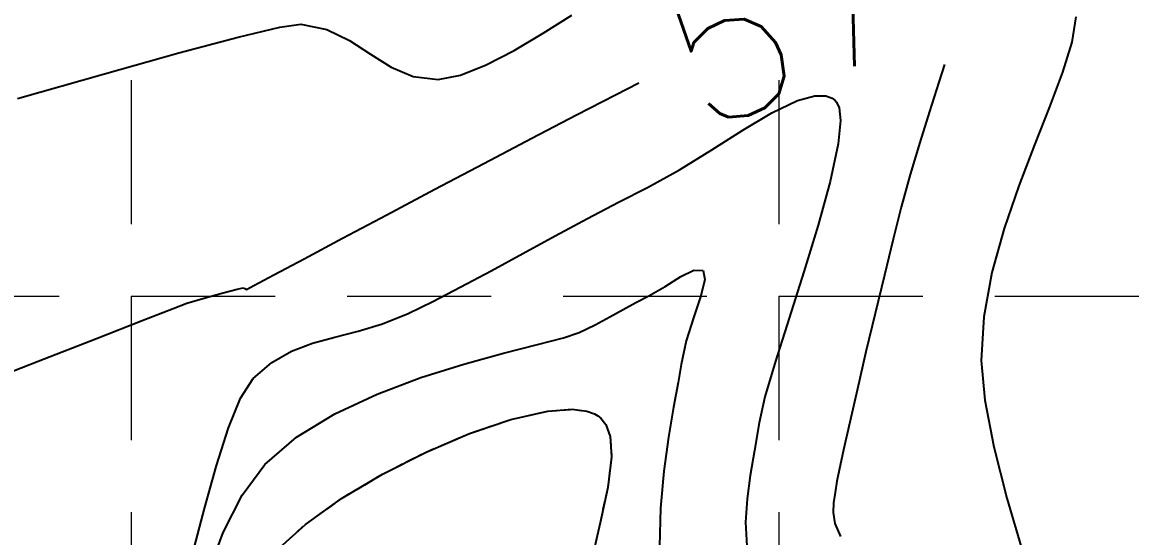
# Model space of a CAD drawing. Header units: inches. Extents: x 2547543 to 2548696, y 7125653 to 7126375.
# Drawn here: x 2548440.57 to 2548471.99, y 7125899.71 to 7125913.98 of the extents above; entities that cross this region are included whole.
import ezdxf

# ---------------------------------------------------------------- set-up
doc = ezdxf.new("R2010")
doc.units = ezdxf.units.IN
doc.header["$MEASUREMENT"] = 0
doc.linetypes.add('DASHED2', pattern=[0.375, 0.25, -0.125])
doc.linetypes.add('HIDDEN', pattern=[0.375, 0.25, -0.125])
for name, color, linetype in [('CONT-MJR', 6, 'Continuous'), ('CONT-MNR', 14, 'Continuous'), ('GRID', 254, 'HIDDEN'), ('V-100YR-LINE', 2, 'DASHED2')]:
    doc.layers.add(name, color=color, linetype=linetype)
doc.styles.add('L80', font='simplex', dxfattribs={"height": 3.2})

msp = doc.modelspace()

# ---------------------------------------------------------------- linework, layer by layer
at = {"layer": 'CONT-MJR', "color": 35, "extrusion": (0.9558671052421851, -0.2937993824294489, 0), "elevation": 342406.2054880741}
msp.add_lwpolyline([(7560163.444361929, 570.0000000000009), (7560162.930839159, 570.0000000000009)], dxfattribs=at)
at = {"layer": 'CONT-MJR', "color": 35, "extrusion": (0.4507749027692566, -0.8926376571898407, 0), "elevation": -5212076.895875006}
msp.add_lwpolyline([(5487030.996327679, 570.0000000000009), (5487031.730319185, 570.0000000000009)], dxfattribs=at)
at = {"layer": 'CONT-MJR', "color": 35, "extrusion": (0.9527185894565, -0.3038540592192526, 0), "elevation": 262733.5747159449}
msp.add_lwpolyline([(7563350.885626574, 570), (7563350.027740294, 570)], dxfattribs=at)
at = {"layer": 'CONT-MJR', "color": 35, "elevation": 570}
for points in [[(2548455.953836834, 7125911.414332681), (2548457.037526031, 7125911.973288664)], [(2548465.49607953, 7125910.646435018), (2548465.22856917, 7125909.756020073)], [(2548452.017048633, 7125909.345932517), (2548453.379890269, 7125910.065986574)], [(2548450.688571916, 7125908.641515169), (2548452.017048633, 7125909.345932517)], [(2548464.758481218, 7125907.962774296), (2548464.51289373, 7125906.961610125)], [(2548447.54640995, 7125906.968763712), (2548448.389544708, 7125907.418262733)], [(2548446.992471577, 7125906.673573532), (2548447.54640995, 7125906.968763712)], [(2548445.635078443, 7125906.327654373), (2548446.139391858, 7125906.465773441)], [(2548446.139391858, 7125906.465773441), (2548446.530498235, 7125906.56765937)], [(2548446.530498235, 7125906.56765937), (2548446.69292953, 7125906.607079761)], [(2548446.69292953, 7125906.607079761), (2548446.742384893, 7125906.586709565)], [(2548446.742384893, 7125906.586709565), (2548446.791437457, 7125906.567360229)], [(2548444.749099669, 7125906.035471887), (2548445.133026037, 7125906.179534565)], [(2548440.996400734, 7125904.568442457), (2548442.614985464, 7125905.20093741)], [(2548464.002195086, 7125904.828314561), (2548463.762043965, 7125903.803680804)], [(2548463.37453821, 7125902.107185423), (2548463.252143611, 7125901.542821434)], [(2548463.141875145, 7125900.920644127), (2548463.099445188, 7125900.640065389)], [(2548463.089478849, 7125900.364379896), (2548463.134783628, 7125900.060325423)]]:
    msp.add_lwpolyline(points, dxfattribs=at)
at = {"layer": 'CONT-MJR', "color": 35, "extrusion": (0.4626408215142369, -0.8865458083306423, 0), "elevation": -5138427.138836196}
msp.add_lwpolyline([(5556059.055161782, 570), (5556060.454353863, 570)], dxfattribs=at)
at = {"layer": 'CONT-MJR', "color": 35, "extrusion": (0.9535349499704393, -0.3012824242880289, 0), "elevation": 283139.2844877681}
msp.add_lwpolyline([(7562613.616930449, 570), (7562612.714615469, 570)], dxfattribs=at)
at = {"layer": 'CONT-MJR', "color": 35, "extrusion": (-0.4653208372536846, 0.8851420893944261, 0), "elevation": 5121594.464211608}
msp.add_lwpolyline([(-5571577.787499692, 570.0000000000009), (-5571579.294035993, 570.0000000000009)], dxfattribs=at)
at = {"layer": 'CONT-MJR', "color": 35, "extrusion": (0.9647165810169007, -0.2632905587199465, 0), "elevation": 582361.9010952623}
msp.add_lwpolyline([(7545470.130370995, 570), (7545469.189781341, 570)], dxfattribs=at)
at = {"layer": 'CONT-MJR', "color": 35, "extrusion": (0.4694129471345734, -0.8829787568579633, 0), "elevation": -5095750.205418807}
msp.add_lwpolyline([(5595220.203864953, 570), (5595221.597334411, 570)], dxfattribs=at)
at = {"layer": 'CONT-MJR', "color": 35, "extrusion": (0.9698898343635869, -0.2435440600757365, 0), "elevation": 736257.5055047155}
msp.add_lwpolyline([(7532010.061290065, 570.0000000000005), (7532009.147945774, 570.0000000000005)], dxfattribs=at)
at = {"layer": 'CONT-MJR', "color": 35, "extrusion": (0.4700784957700813, -0.882624613193252, 0), "elevation": -5091530.493190209}
msp.add_lwpolyline([(5599059.114238674, 570.0000000000009), (5599060.324972277, 570.0000000000009)], dxfattribs=at)
at = {"layer": 'CONT-MJR', "color": 35, "extrusion": (0.9721379195371173, -0.2344096102937024, 0), "elevation": 807077.9157184733}
msp.add_lwpolyline([(7524748.941789476, 570.0000000000009), (7524747.848594609, 570.0000000000009)], dxfattribs=at)
at = {"layer": 'CONT-MJR', "color": 35, "extrusion": (0.467143721639891, -0.8841813973005946, 0), "elevation": -5110103.107208717}
msp.add_lwpolyline([(5582111.758934185, 570), (5582111.986301691, 570)], dxfattribs=at)
at = {"layer": 'CONT-MJR', "color": 35, "extrusion": (0.2829703638943445, -0.9591286530791907, 0), "elevation": -6113526.349288525}
msp.add_lwpolyline([(4460707.012585337, 570.0000000000009), (4460707.536031701, 570.0000000000009)], dxfattribs=at)
at = {"layer": 'CONT-MJR', "color": 35, "extrusion": (0.3633099573504721, -0.9316683288005438, 0), "elevation": -5713105.614152366}
msp.add_lwpolyline([(4963216.953815056, 570), (4963217.878264973, 570)], dxfattribs=at)
at = {"layer": 'CONT-MJR', "color": 35, "extrusion": (0.9728986569628216, -0.2312319253043099, 0), "elevation": 831660.5120672432}
msp.add_lwpolyline([(7522070.575289608, 570), (7522069.474908419, 570)], dxfattribs=at)
at = {"layer": 'CONT-MJR', "color": 35, "extrusion": (0.3647845972179734, -0.9310919383350502, 0), "elevation": -5705240.273092039}
msp.add_lwpolyline([(4972254.832659874, 570), (4972256.199692973, 570)], dxfattribs=at)
at = {"layer": 'CONT-MJR', "color": 35, "extrusion": (0.3620239640796091, -0.9321687880593761, 0), "elevation": -5719949.113651797}
msp.add_lwpolyline([(4955323.337890998, 570), (4955325.374576237, 570)], dxfattribs=at)
at = {"layer": 'CONT-MJR', "color": 35, "extrusion": (0.9744080854366318, -0.2247863052672864, 0), "elevation": 881438.1074583859}
msp.add_lwpolyline([(7516398.035527655, 570), (7516397.086275149, 570)], dxfattribs=at)
at = {"layer": 'CONT-MJR', "color": 35, "extrusion": (0.9754657232013888, -0.2201513635188105, 0), "elevation": 917161.6034977313}
msp.add_lwpolyline([(7512121.730171498, 570.0000000000005), (7512120.939230265, 570.0000000000005)], dxfattribs=at)
at = {"layer": 'CONT-MJR', "color": 35, "extrusion": (0.9821095677221059, -0.1883103740867683, 0), "elevation": 1160988.95768425}
msp.add_lwpolyline([(7478318.152208196, 570.0000000000009), (7478317.843237477, 570.0000000000009)], dxfattribs=at)
at = {"layer": 'CONT-MJR', "color": 35, "extrusion": (0.986909315799439, -0.161276168072915, 0), "elevation": 1365864.021139347}
msp.add_lwpolyline([(7443624.695006174, 570.0000000000005), (7443624.37204417, 570.0000000000005)], dxfattribs=at)
at = {"layer": 'CONT-MJR', "color": 35, "extrusion": (0.9993471881093795, -0.03612751884473547, 0), "elevation": 2289358.322771389}
msp.add_lwpolyline([(7213318.416046495, 570.0000000000009), (7213318.140180913, 570.0000000000009)], dxfattribs=at)
at = {"layer": 'CONT-MJR', "color": 35, "extrusion": (0.9139386369676581, 0.4058523966390974, 0), "elevation": 5221202.541460237}
msp.add_lwpolyline([(5478335.517303247, 570), (5478335.129131409, 570)], dxfattribs=at)
at = {"layer": 'CONT-MNR', "color": 35, "extrusion": (0.1468273388164228, -0.9891621366470148, 0), "elevation": -6674502.37144696}
msp.add_lwpolyline([(3567106.952284964, 571.0000000000009), (3567107.543057366, 571.0000000000009)], dxfattribs=at)
at = {"layer": 'CONT-MNR', "color": 35, "extrusion": (-0.2048021405630631, -0.97880339354785, 0), "elevation": -7496796.407838391}
msp.add_lwpolyline([(1035027.414907032, 571), (1035028.149659089, 571)], dxfattribs=at)
at = {"layer": 'CONT-MNR', "color": 35, "extrusion": (-0.5316016295914973, 0.8469945143952614, 0), "elevation": 4680846.949945416}
msp.add_lwpolyline([(-5946674.753543853, 571.0000000000009), (-5946675.699416932, 571.0000000000009)], dxfattribs=at)
at = {"layer": 'CONT-MNR', "color": 35}
for points, elevation in [([(2548469.834684112, 7125914.139577584), (2548469.722181681, 7125913.4374256)], 571), ([(2548446.559200585, 7125913.572625405), (2548447.713447155, 7125913.847873598)], 571), ([(2548449.016994654, 7125913.784136344), (2548449.647186961, 7125913.47896781)], 571), ([(2548469.722181681, 7125913.4374256), (2548469.464482093, 7125912.595407921)], 571), ([(2548450.807715564, 7125912.741491441), (2548451.421602103, 7125912.477648564)], 571), ([(2548440.42677201, 7125911.867555315), (2548442.840905772, 7125912.55729482)], 571), ([(2548452.113603632, 7125912.396045865), (2548452.731669129, 7125912.519403351)], 571), ([(2548462.583931094, 7125911.946076925), (2548462.888166768, 7125911.937914546)], 569), ([(2548463.133586691, 7125911.822556319), (2548463.183848371, 7125911.768783514)], 569), ([(2548463.25452868, 7125911.611082216), (2548463.291874485, 7125911.259974727)], 569), ([(2548459.716614084, 7125910.440700013), (2548460.580233693, 7125910.991444552)], 569), ([(2548468.685272157, 7125910.577620781), (2548468.249652161, 7125909.444773966)], 571), ([(2548457.93272549, 7125909.396008197), (2548458.823935719, 7125909.886585172)], 569), ([(2548455.369188431, 7125908.050916959), (2548456.26356256, 7125908.531399835)], 569), ([(2548454.467561495, 7125907.562638815), (2548455.369188431, 7125908.050916959)], 569), ([(2548459.221829832, 7125907.102200744), (2548459.475962787, 7125907.087910837)], 568), ([(2548467.501108002, 7125907.038480475), (2548467.274074193, 7125905.807956445)], 571), ([(2548458.418659407, 7125906.645451398), (2548458.853548645, 7125906.919981761)], 568), ([(2548457.964702298, 7125906.38280717), (2548458.418659407, 7125906.645451398)], 568), ([(2548451.277660202, 7125905.896431519), (2548451.963731105, 7125906.233461757)], 569), ([(2548457.253364007, 7125906.00415989), (2548457.610127639, 7125906.199120148)], 568), ([(2548450.56929074, 7125905.610932922), (2548451.277660202, 7125905.896431519)], 569), ([(2548459.213658107, 7125905.799392154), (2548459.008469405, 7125905.140755442)], 568), ([(2548449.89068043, 7125905.407296432), (2548450.56929074, 7125905.610932922)], 569), ([(2548455.599866363, 7125905.223092098), (2548456.030880797, 7125905.365904054)], 568), ([(2548452.826947869, 7125904.493171474), (2548453.93082446, 7125904.796229169)], 568), ([(2548446.969371594, 7125904.088825386), (2548447.488319527, 7125904.538102854)], 569), ([(2548451.632934767, 7125904.117691813), (2548452.826947869, 7125904.493171474)], 568), ([(2548458.864478154, 7125904.484084219), (2548458.77962058, 7125903.983665669)], 568), ([(2548446.284235409, 7125902.718445298), (2548446.62285418, 7125903.548029778)], 569), ([(2548461.189872004, 7125903.579170733), (2548461.029219687, 7125902.861731278)], 569), ([(2548455.157278312, 7125903.182755246), (2548455.836312504, 7125903.235460082)], 567), ([(2548467.302880911, 7125903.48490132), (2548467.550275481, 7125902.190835453)], 571), ([(2548454.13692406, 7125902.950929107), (2548455.157278312, 7125903.182755246)], 567), ([(2548456.243292362, 7125903.187540114), (2548456.457959365, 7125903.110377157)], 567), ([(2548456.893242043, 7125902.481855218), (2548456.930561406, 7125901.919342918)], 567), ([(2548460.906864013, 7125902.091079621), (2548460.787729401, 7125901.397664536)], 569), ([(2548445.619362162, 7125900.48042419), (2548445.950682373, 7125901.671950564)], 569), ([(2548446.662869177, 7125900.850148707), (2548447.297026034, 7125901.701486262)], 568), ([(2548446.13875614, 7125899.808789979), (2548446.662869177, 7125900.850148707)], 568), ([(2548460.695664621, 7125900.746705221), (2548460.654518442, 7125900.103420873)], 569), ([(2548445.70684136, 7125898.636207063), (2548446.13875614, 7125899.808789979)], 568), ([(2548447.624680474, 7125899.314147136), (2548448.425637706, 7125900.03871571)], 567)]:
    msp.add_lwpolyline(points, dxfattribs=dict(at, elevation=elevation))
at = {"layer": 'CONT-MNR', "color": 35, "extrusion": (0.5070383783370186, -0.8619234785602294, 0), "elevation": -4849827.801081629}
msp.add_lwpolyline([(5809684.004300961, 571.0000000000005), (5809684.939229053, 571.0000000000005)], dxfattribs=at)
at = {"layer": 'CONT-MNR', "color": 35, "extrusion": (0.2570092263368853, -0.9664089494503431, 0), "elevation": -6231572.371053819}
msp.add_lwpolyline([(4294265.389762382, 571.0000000000009), (4294267.096251344, 571.0000000000009)], dxfattribs=at)
at = {"layer": 'CONT-MNR', "color": 35, "extrusion": (-0.5416262744650919, -0.8406194018752274, 0), "elevation": -7370488.414572298}
msp.add_lwpolyline([(-1717305.75164648, 571.0000000000009), (-1717305.05813176, 571.0000000000009)], dxfattribs=at)
at = {"layer": 'CONT-MNR', "color": 35, "extrusion": (0.2685035015644814, -0.9632787081876214, 0), "elevation": -6179974.016528771}
msp.add_lwpolyline([(4368193.201153671, 571.0000000000009), (4368195.349159839, 571.0000000000009)], dxfattribs=at)
at = {"layer": 'CONT-MNR', "color": 35, "extrusion": (-0.530931238819119, -0.8474149040735569, 0), "elevation": -7391656.806677515}
msp.add_lwpolyline([(-1623775.164339964, 571), (-1623774.482800532, 571)], dxfattribs=at)
at = {"layer": 'CONT-MNR', "color": 35, "extrusion": (0.4588525457867799, -0.888512431665979, 0), "elevation": -5162097.761566959}
msp.add_lwpolyline([(5534075.799298923, 571), (5534076.673664734, 571)], dxfattribs=at)
at = {"layer": 'CONT-MNR', "color": 35, "extrusion": (0.3698107622388457, -0.9291070983112355, 0), "elevation": -5678290.656494327}
msp.add_lwpolyline([(5003024.663152335, 571.0000000000005), (5003025.431949139, 571.0000000000005)], dxfattribs=at)
at = {"layer": 'CONT-MNR', "color": 35, "extrusion": (-0.117111263982724, -0.9931188004707034, 0), "elevation": -7375330.019243954}
msp.add_lwpolyline([(1696390.401591652, 571), (1696391.098387976, 571)], dxfattribs=at)
at = {"layer": 'CONT-MNR', "color": 35, "extrusion": (0.9363954173022767, -0.3509467515953027, 0), "elevation": -114440.7498346432}
msp.add_lwpolyline([(7567048.978536363, 571), (7567047.952877725, 571)], dxfattribs=at)
at = {"layer": 'CONT-MNR', "color": 35, "extrusion": (0.4333436324320556, -0.9012287701968859, 0), "elevation": -5317716.918990523}
msp.add_lwpolyline([(5384715.080864792, 569.0000000000005), (5384715.873029266, 569.0000000000005)], dxfattribs=at)
at = {"layer": 'CONT-MNR', "color": 35, "extrusion": (0.2601776708698277, -0.9655607591346863, 0), "elevation": -6217447.888794872}
msp.add_lwpolyline([(4314698.137053344, 569.0000000000009), (4314698.640120628, 569.0000000000009)], dxfattribs=at)
at = {"layer": 'CONT-MNR', "color": 35, "extrusion": (-0.3518184183160993, -0.9360682670262667, 0), "elevation": -7566936.221157565}
msp.add_lwpolyline([(-121491.8277498847, 569), (-121491.6455458761, 569)], dxfattribs=at)
at = {"layer": 'CONT-MNR', "color": 35, "extrusion": (0.5649271258524063, 0.8251408016066952, 0), "elevation": 7319576.546840695}
msp.add_lwpolyline([(1922780.062810994, 569.0000000000009), (1922779.97208159, 569.0000000000009)], dxfattribs=at)
at = {"layer": 'CONT-MNR', "color": 35, "extrusion": (0.9125382142603499, 0.4089914516399236, 0), "elevation": 5240007.041470025}
msp.add_lwpolyline([(5460367.143449473, 569.0000000000009), (5460366.970633371, 569.0000000000009)], dxfattribs=at)
at = {"layer": 'CONT-MNR', "color": 35, "extrusion": (0.512960755614491, -0.8584120590948211, 0), "elevation": -4809707.662201917}
msp.add_lwpolyline([(5842941.980813391, 569.0000000000009), (5842942.917466075, 569.0000000000009)], dxfattribs=at)
at = {"layer": 'CONT-MNR', "color": 35, "extrusion": (0.9295904293371909, -0.3685941313758228, 0), "elevation": -257536.720325388}
msp.add_lwpolyline([(7563530.012107955, 571.0000000000009), (7563528.87465531, 571.0000000000009)], dxfattribs=at)
at = {"layer": 'CONT-MNR', "color": 35, "extrusion": (0.9955351165616716, -0.09439190480406116, 0), "elevation": 1864456.363035684}
msp.add_lwpolyline([(7334649.201250329, 569), (7334648.546681765, 569)], dxfattribs=at)
at = {"layer": 'CONT-MNR', "color": 35, "extrusion": (0.9783469332324919, -0.2069716846203324, 0), "elevation": 1018419.46255317}
msp.add_lwpolyline([(7499072.518071693, 569.0000000000009), (7499071.4504848, 569.0000000000009)], dxfattribs=at)
at = {"layer": 'CONT-MNR', "color": 35, "extrusion": (0.5273893922931311, -0.849623698408114, 0), "elevation": -4710311.761923911}
msp.add_lwpolyline([(5923360.295854828, 569), (5923361.346529812, 569)], dxfattribs=at)
at = {"layer": 'CONT-MNR', "color": 35, "extrusion": (0.9641640092606478, -0.2653069227261769, 0), "elevation": 566583.1743212536}
msp.add_lwpolyline([(7546670.413351794, 569.0000000000009), (7546669.152500869, 569.0000000000009)], dxfattribs=at)
at = {"layer": 'CONT-MNR', "color": 35, "extrusion": (-0.4533167092048291, 0.8913495168314753, 0), "elevation": 5196417.333506717}
msp.add_lwpolyline([(-5501859.639684477, 569), (-5501860.544490415, 569)], dxfattribs=at)
at = {"layer": 'CONT-MNR', "color": 35, "extrusion": (0.9454289668965495, -0.3258282807752009, 0), "elevation": 87572.88108683378}
msp.add_lwpolyline([(7567404.232965367, 571.0000000000009), (7567402.977591082, 571.0000000000009)], dxfattribs=at)
at = {"layer": 'CONT-MNR', "color": 35, "extrusion": (0.466076255062191, -0.8847445532283336, 0), "elevation": -5116833.808448298}
msp.add_lwpolyline([(5575949.560558157, 569), (5575950.535601849, 569)], dxfattribs=at)
at = {"layer": 'CONT-MNR', "color": 35, "extrusion": (0.9558464007462624, -0.2938667354098042, 0), "elevation": 341871.4518552362}
msp.add_lwpolyline([(7560182.253169464, 569.0000000000009), (7560180.896693096, 569.0000000000009)], dxfattribs=at)
at = {"layer": 'CONT-MNR', "color": 35, "extrusion": (0.96335920136382, -0.268214558045724, 0), "elevation": 543817.6095681002}
msp.add_lwpolyline([(7548345.463893391, 571.0000000000009), (7548344.198086949, 571.0000000000009)], dxfattribs=at)
at = {"layer": 'CONT-MNR', "color": 35, "extrusion": (0.4753353541121613, -0.8798046948789636, 0), "elevation": -5058036.422106082}
msp.add_lwpolyline([(5629336.994654063, 569), (5629337.999903323, 569)], dxfattribs=at)
at = {"layer": 'CONT-MNR', "color": 35, "extrusion": (0.4703165041777057, -0.8824978107044019, 0), "elevation": -5090017.62134548}
msp.add_lwpolyline([(5600435.462049787, 569.0000000000009), (5600436.417023683, 569.0000000000009)], dxfattribs=at)
at = {"layer": 'CONT-MNR', "color": 35, "extrusion": (-0.4434683672983935, 0.8962900240467352, 0), "elevation": 5256718.397754896}
msp.add_lwpolyline([(-5444272.554453865, 568), (-5444272.965348975, 568)], dxfattribs=at)
at = {"layer": 'CONT-MNR', "color": 35, "extrusion": (0.9846129771672637, 0.174749206561339, 0), "elevation": 3754492.881460085}
msp.add_lwpolyline([(6570919.321466972, 568), (6570919.072615342, 568)], dxfattribs=at)
at = {"layer": 'CONT-MNR', "color": 35, "extrusion": (0.952126789140799, -0.3057034141131446, 0), "elevation": 248045.0897576138}
msp.add_lwpolyline([(7563840.619272988, 569.0000000000009), (7563839.267333006, 569.0000000000009)], dxfattribs=at)
at = {"layer": 'CONT-MNR', "color": 35, "extrusion": (0.9710207232678959, -0.23899530326827, 0), "elevation": 771548.7388171954}
msp.add_lwpolyline([(7528473.07223876, 568), (7528472.605912589, 568)], dxfattribs=at)
at = {"layer": 'CONT-MNR', "color": 35, "extrusion": (0.459868132856588, -0.8879872185921347, 0), "elevation": -5155761.809964333}
msp.add_lwpolyline([(5539969.965482427, 569), (5539970.840095241, 569)], dxfattribs=at)
at = {"layer": 'CONT-MNR', "color": 35, "extrusion": (0.4599885225235877, -0.8879248612053652, 0), "elevation": -5155008.022019602}
msp.add_lwpolyline([(5540673.933935294, 568.0000000000009), (5540674.333264867, 568.0000000000009)], dxfattribs=at)
at = {"layer": 'CONT-MNR', "color": 35, "extrusion": (0.9499078061158643, -0.3125302543437124, 0), "elevation": 193740.1487083677}
msp.add_lwpolyline([(7565424.77255079, 568), (7565424.150718062, 568)], dxfattribs=at)
at = {"layer": 'CONT-MNR', "color": 35, "extrusion": (0.467800436543286, -0.883834119939885, 0), "elevation": -5105949.439733294}
msp.add_lwpolyline([(5585914.532081442, 568), (5585914.98788996, 568)], dxfattribs=at)
at = {"layer": 'CONT-MNR', "color": 35, "extrusion": (0.4814402515940323, -0.8764789125501395, 0), "elevation": -5018776.44422437}
msp.add_lwpolyline([(5664366.596182233, 568.0000000000009), (5664367.021587165, 568.0000000000009)], dxfattribs=at)
at = {"layer": 'CONT-MNR', "color": 35, "extrusion": (0.9527734617252978, -0.3036819563819896, 0), "elevation": 264097.8274757708}
msp.add_lwpolyline([(7563295.787295651, 569), (7563294.540857962, 569)], dxfattribs=at)
at = {"layer": 'CONT-MNR', "color": 35, "extrusion": (0.9982820104918644, -0.05859204321681635, 0), "elevation": 2126567.65297676}
msp.add_lwpolyline([(7262983.481201611, 571), (7262982.258941328, 571)], dxfattribs=at)
at = {"layer": 'CONT-MNR', "color": 35, "extrusion": (0.4421286841292795, -0.8969516300615724, 0), "elevation": -5264846.922117494}
msp.add_lwpolyline([(5436408.953695707, 568), (5436409.45178905, 568)], dxfattribs=at)
at = {"layer": 'CONT-MNR', "color": 35, "extrusion": (0.2669712971017492, -0.963704480908857, 0), "elevation": -6186904.012228527}
msp.add_lwpolyline([(4358363.479707558, 569.0000000000005), (4358364.119860943, 569.0000000000005)], dxfattribs=at)
at = {"layer": 'CONT-MNR', "color": 35, "extrusion": (0.2473252196269735, -0.9689325238304624, 0), "elevation": -6274225.581948001}
msp.add_lwpolyline([(4231691.435425081, 569.0000000000009), (4231692.104333083, 569.0000000000009)], dxfattribs=at)
at = {"layer": 'CONT-MNR', "color": 35, "extrusion": (0.2502598798055798, -0.9681786986707034, 0), "elevation": -6261373.453631666}
msp.add_lwpolyline([(4250687.864815904, 568.0000000000005), (4250688.610935664, 568.0000000000005)], dxfattribs=at)
at = {"layer": 'CONT-MNR', "color": 35, "extrusion": (0.9767929421959624, -0.2141857793509074, 0), "elevation": 963049.2267952939}
msp.add_lwpolyline([(7506377.527120701, 568.0000000000009), (7506376.854848007, 568.0000000000009)], dxfattribs=at)
at = {"layer": 'CONT-MNR', "color": 35, "extrusion": (-0.4928167649480807, 0.8701331140613534, 0), "elevation": 4944567.859409677}
msp.add_lwpolyline([(-5729253.770830002, 569), (-5729254.405594135, 569)], dxfattribs=at)
at = {"layer": 'CONT-MNR', "color": 35, "extrusion": (-0.3520504077601637, 0.9359810416861566, 0), "elevation": 5772529.673459455}
msp.add_lwpolyline([(-4893976.760197892, 569.0000000000005), (-4893977.385195816, 569.0000000000005)], dxfattribs=at)
at = {"layer": 'CONT-MNR', "color": 35, "extrusion": (0.2458809738683991, -0.9693000292425085, 0), "elevation": -6280523.392994396}
msp.add_lwpolyline([(4222340.880661659, 568.0000000000009), (4222341.85730936, 568.0000000000009)], dxfattribs=at)
at = {"layer": 'CONT-MNR', "color": 35, "extrusion": (0.9591357077384199, -0.2829464510134746, 0), "elevation": 428070.9990012052}
msp.add_lwpolyline([(7555787.662055057, 569.0000000000009), (7555786.621903525, 569.0000000000009)], dxfattribs=at)
at = {"layer": 'CONT-MNR', "color": 35, "extrusion": (0.99588030886619, 0.09067750775458258, 0), "elevation": 3184127.573238975}
msp.add_lwpolyline([(6865459.407331956, 571.0000000000009), (6865458.299874904, 571.0000000000009)], dxfattribs=at)
at = {"layer": 'CONT-MNR', "color": 35, "extrusion": (0.8419827080211664, -0.5395045128572546, 0), "elevation": -1698709.133589429}
msp.add_lwpolyline([(7374786.020273413, 569.0000000000009), (7374786.662561673, 569.0000000000009)], dxfattribs=at)
at = {"layer": 'CONT-MNR', "color": 35, "extrusion": (0.351799115969398, -0.9360755215275902, 0), "elevation": -5773841.381766748}
msp.add_lwpolyline([(4892428.660285911, 568), (4892429.960473923, 568)], dxfattribs=at)
at = {"layer": 'CONT-MNR', "color": 35, "extrusion": (0.9836865136590904, -0.1798911972421784, 0), "elevation": 1224997.133074443}
msp.add_lwpolyline([(7468100.947349797, 568.0000000000009), (7468100.249749843, 568.0000000000009)], dxfattribs=at)
at = {"layer": 'CONT-MNR', "color": 35, "extrusion": (-0.423776599111852, 0.9057667437288657, 0), "elevation": 5374432.904265009}
msp.add_lwpolyline([(-5328091.55838214, 568), (-5328092.853483569, 568)], dxfattribs=at)
at = {"layer": 'CONT-MNR', "color": 35, "extrusion": (-0.1169374885226638, -0.9931392771298555, 0), "elevation": -7375024.413271434}
msp.add_lwpolyline([(1697686.359262535, 567), (1697686.769053858, 567)], dxfattribs=at)
at = {"layer": 'CONT-MNR', "color": 35, "extrusion": (0.9862226827964936, -0.1654231541764543, 0), "elevation": 1334558.331050626}
msp.add_lwpolyline([(7449301.536209796, 568.0000000000009), (7449300.689358783, 568.0000000000009)], dxfattribs=at)
at = {"layer": 'CONT-MNR', "color": 35, "extrusion": (0.5219084726577612, -0.8530014924770313, 0), "elevation": -4748348.737360265}
msp.add_lwpolyline([(5892898.971836494, 568.0000000000005), (5892900.216816731, 568.0000000000005)], dxfattribs=at)
at = {"layer": 'CONT-MNR', "color": 35, "extrusion": (-0.3201855202249242, 0.9473548609883704, 0), "elevation": 5934780.68589367}
msp.add_lwpolyline([(-4695900.144955952, 567), (-4695901.35803649, 567)], dxfattribs=at)
at = {"layer": 'CONT-MNR', "color": 35, "extrusion": (0.5117276705655104, 0.8591477120830834, 0), "elevation": 7426319.040575443}
msp.add_lwpolyline([(1457021.26414968, 567.0000000000009), (1457021.160850208, 567.0000000000009)], dxfattribs=at)
at = {"layer": 'CONT-MNR', "color": 35, "extrusion": (0.6325225506762373, 0.7745419439165493, 0), "elevation": 7131267.041541144}
msp.add_lwpolyline([(2533407.890136847, 567), (2533407.77872586, 567)], dxfattribs=at)
at = {"layer": 'CONT-MNR', "color": 35, "extrusion": (0.7843944346005647, 0.6202623404396406, 0), "elevation": 6418924.464238133}
msp.add_lwpolyline([(4008806.968848074, 567), (4008806.748600983, 567)], dxfattribs=at)
at = {"layer": 'CONT-MNR', "color": 35, "extrusion": (0.9527737624781386, -0.3036810127967366, 0), "elevation": 264091.4000759148}
msp.add_lwpolyline([(7563286.794394563, 569.0000000000009), (7563287.892761013, 569.0000000000009)], dxfattribs=at)
at = {"layer": 'CONT-MNR', "color": 35, "extrusion": (0.9372819581356219, 0.3485721316362719, 0), "elevation": 4872513.685054601}
msp.add_lwpolyline([(5790659.134690904, 567.0000000000009), (5790658.780016216, 567.0000000000009)], dxfattribs=at)
at = {"layer": 'CONT-MNR', "color": 35, "extrusion": (0.9876295723145896, -0.1568050633420386, 0), "elevation": 1399557.826745651}
msp.add_lwpolyline([(7437363.988798482, 569.0000000000005), (7437363.208494127, 569.0000000000005)], dxfattribs=at)
at = {"layer": 'CONT-MNR', "color": 35, "extrusion": (0.652102904031305, -0.7581304653909765, 0), "elevation": -3740513.290116724}
msp.add_lwpolyline([(6578876.728699533, 568), (6578877.894468218, 568)], dxfattribs=at)
at = {"layer": 'CONT-MNR', "color": 35, "extrusion": (0.3912368883669073, -0.920290007106988, 0), "elevation": -5560848.102844088}
msp.add_lwpolyline([(5133230.44665581, 567), (5133231.763533494, 567)], dxfattribs=at)
at = {"layer": 'CONT-MNR', "color": 35, "extrusion": (0.9909043933808775, -0.1345677642620083, 0), "elevation": 1566361.975215086}
msp.add_lwpolyline([(7404028.421208158, 568.0000000000009), (7404027.465202115, 568.0000000000009)], dxfattribs=at)
at = {"layer": 'CONT-MNR', "color": 35, "extrusion": (-0.4519391210384814, 0.8920487827887918, 0), "elevation": 5204907.192009884}
msp.add_lwpolyline([(-5493815.857794812, 567.0000000000009), (-5493817.212461907, 567.0000000000009)], dxfattribs=at)
at = {"layer": 'CONT-MNR', "color": 35, "extrusion": (0.9690685344323058, 0.246791765610652, 0), "elevation": 4228253.697238844}
msp.add_lwpolyline([(6276546.786246931, 571), (6276545.31269693, 571)], dxfattribs=at)
at = {"layer": 'CONT-MNR', "color": 35, "extrusion": (0.9923846419207335, -0.123177605431578, 0), "elevation": 1651297.983520646}
msp.add_lwpolyline([(7385548.44684145, 567), (7385547.583009684, 567)], dxfattribs=at)
at = {"layer": 'CONT-MNR', "color": 35, "extrusion": (-0.5123829184115833, 0.8587570930828047, 0), "elevation": 4813635.8628484}
msp.add_lwpolyline([(-5839688.848641794, 567), (-5839690.174717633, 567)], dxfattribs=at)
at = {"layer": 'CONT-MNR', "color": 35, "extrusion": (0.9960493464740213, -0.08880146050981004, 0), "elevation": 1905599.847309285}
msp.add_lwpolyline([(7324056.373677206, 568.0000000000005), (7324055.347020845, 568.0000000000005)], dxfattribs=at)
at = {"layer": 'CONT-MNR', "color": 35, "extrusion": (0.9901464397624008, -0.1400358090841144, 0), "elevation": 1525468.008168776}
msp.add_lwpolyline([(7412561.667324284, 569.0000000000009), (7412561.009886869, 569.0000000000009)], dxfattribs=at)
at = {"layer": 'CONT-MNR', "color": 35, "extrusion": (0.9779560814800122, -0.2088106862597306, 0), "elevation": 1004314.558579401}
msp.add_lwpolyline([(7500963.298050791, 567), (7500962.296182971, 567)], dxfattribs=at)
at = {"layer": 'CONT-MNR', "color": 35, "extrusion": (0.5815124791248925, -0.813537483231118, 0), "elevation": -4315232.221338794}
msp.add_lwpolyline([(6217058.115847345, 567), (6217059.348676912, 567)], dxfattribs=at)
at = {"layer": 'CONT-MNR', "color": 35, "extrusion": (0.9582049655901892, 0.2860825823399681, 0), "elevation": 4480550.701518886}
msp.add_lwpolyline([(6099001.213450482, 571.0000000000009), (6098999.643212436, 571.0000000000009)], dxfattribs=at)
at = {"layer": 'CONT-MNR', "color": 35, "extrusion": (0.9672418667732641, -0.2538565956617468, 0), "elevation": 656006.4612571143}
msp.add_lwpolyline([(7539407.704775348, 569.0000000000009), (7539409.012286367, 569.0000000000009)], dxfattribs=at)
at = {"layer": 'CONT-MNR', "color": 35, "extrusion": (0.9996605942669547, -0.02605179974279791, 0), "elevation": 2361950.800254215}
msp.add_lwpolyline([(7189873.846005108, 568), (7189872.784591753, 568)], dxfattribs=at)
at = {"layer": 'CONT-MNR', "color": 35, "extrusion": (0.9748787792819605, -0.2227360898141892, 0), "elevation": 897241.1531016857}
msp.add_lwpolyline([(7514522.035000884, 567), (7514520.957814997, 567)], dxfattribs=at)
at = {"layer": 'CONT-MNR', "color": 35, "extrusion": (0.9987447720668096, 0.0500887239727355, 0), "elevation": 2902188.998855791}
msp.add_lwpolyline([(6989306.332282384, 569.0000000000009), (6989305.661049653, 569.0000000000009)], dxfattribs=at)
at = {"layer": 'GRID', "color": 252, "linetype": 'HIDDEN', "lineweight": 0, "ltscale": 16}
for p, q in [((2548443.583313589, 7126356.376313465), (2548443.583313589, 7125726.296813901)), ((2548461.583313589, 7126356.376313465), (2548461.583313589, 7125726.296813901)), ((2547561.583313602, 7125906.376313471), (2548677.583313586, 7125906.376313471))]:
    msp.add_line(p, q, dxfattribs=at)
at = {"layer": 'V-100YR-LINE', "color": 5}
for p, q in [((2548455.157278312, 7125903.182755246, 567), (2548455.836312504, 7125903.235460082, 567)), ((2548455.836312504, 7125903.235460082, 567), (2548456.243292362, 7125903.187540114, 567)), ((2548452.987706315, 7125902.562518284, 567), (2548454.13692406, 7125902.950929107, 567)), ((2548454.13692406, 7125902.950929107, 567), (2548455.157278312, 7125903.182755246, 567)), ((2548456.243292362, 7125903.187540114, 567), (2548456.457959365, 7125903.110377157, 567)), ((2548456.457959365, 7125903.110377157, 567), (2548456.546708871, 7125903.057515958, 567)), ((2548456.546708871, 7125903.057515958, 567), (2548456.633001355, 7125902.987045996, 567)), ((2548456.633001355, 7125902.987045996, 567), (2548456.769612331, 7125902.814285403, 567)), ((2548456.769612331, 7125902.814285403, 567), (2548456.893242043, 7125902.481855218, 567)), ((2548451.775796941, 7125902.047307156, 567), (2548452.987706315, 7125902.562518284, 567)), ((2548456.893242043, 7125902.481855218, 567), (2548456.930561406, 7125901.919342918, 567)), ((2548450.567367804, 7125901.435080098, 567), (2548451.775796941, 7125902.047307156, 567)), ((2548456.930561406, 7125901.919342918, 567), (2548456.824156677, 7125901.062089538, 567)), ((2548449.428590771, 7125900.755621489, 567), (2548450.567367804, 7125901.435080098, 567)), ((2548456.824156677, 7125901.062089538, 567), (2548456.61495597, 7125900.08230681, 567)), ((2548448.425637706, 7125900.03871571, 567), (2548449.428590771, 7125900.755621489, 567)), ((2548456.61495597, 7125900.08230681, 567), (2548456.375027798, 7125899.032181149, 567)), ((2548447.624680474, 7125899.314147136, 567), (2548448.425637706, 7125900.03871571, 567))]:
    msp.add_line(p, q, dxfattribs=at)

# ---------------------------------------------------------------- texts
at = {"layer": 'CONT-MJR', "color": 35, "insert": (2548457.802047545, 7125914.450932698, 570), "char_height": 4, "width": 15.04761904761904, "attachment_point": 1, "rotation": 24.808399498026073, "style": 'L80'}
msp.add_mtext('\\Fsimplex.shx;\\W1.0000000000;\\T1.0000000000;\\o\\l570', dxfattribs=at)

doc.saveas('drawing.dxf')
